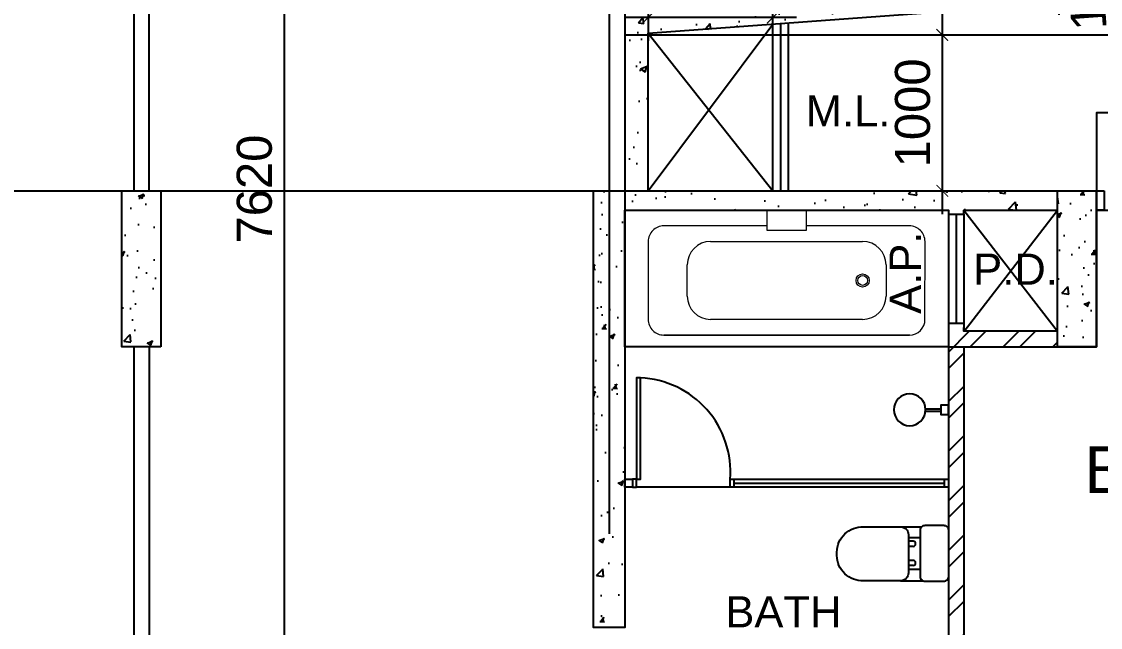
# Model space of a CAD drawing. Header units: millimetres. Extents: x -1214 to 71105, y 7230 to 56309.
# Drawn here: x 51231 to 58150, y 32650 to 36535 of the extents above; entities that cross this region are included whole.
import ezdxf
from ezdxf.enums import TextEntityAlignment as Align

# ---------------------------------------------------------------- set-up
doc = ezdxf.new("R2010")
doc.units = ezdxf.units.MM
doc.header["$MEASUREMENT"] = 0
doc.linetypes.add('CENTERX2', pattern=[101.6, 63.5, -12.7, 12.7, -12.7])
doc.layers.get('0').update_dxf_attribs({"color": 8})
doc.layers.get('Defpoints').update_dxf_attribs({"color": 8})
for name, color, linetype in [('Architectural Features', 8, 'Continuous'), ('DLN314__', 8, 'Continuous'), ('Dry Wall', 8, 'Continuous'), ('FP - BUILDIN FURNITURE', 8, 'Continuous'), ('GBP A.P.', 8, 'Continuous'), ('GBP Dim', 8, 'Continuous'), ('GBP Text 200', 8, 'Continuous'), ('GBP Text 250', 8, 'Continuous'), ('grid', 8, 'CENTERX2'), ('hatch', 8, 'Continuous'), ('LP-Sanitary', 8, 'Continuous'), ('metal louvres', 8, 'Continuous'), ('PD', 8, 'Continuous'), ('PD DOOR', 8, 'Continuous'), ('RCP_text', 8, 'Continuous'), ('TEXT', 8, 'Continuous'), ('WALL-NEW', 8, 'Continuous'), ('WALL-STRUCTURE', 8, 'Continuous'), ('WINDOW', 8, 'Continuous'), ('zzz-room mix', 8, 'Continuous')]:
    doc.layers.add(name, color=color, linetype=linetype)
doc.layers.add('LP-furn loose', color=8, linetype='Continuous', lineweight=0)
doc.styles.add('BH', font='arial.ttf')
doc.dimstyles.new('200 GBP', dxfattribs={"dimscale": 1.5, "dimtxt": 150, "dimasz": 50, "dimexe": 100, "dimexo": 50, "dimgap": 50, "dimtad": 1, "dimdec": 0, "dimzin": 0, "dimdsep": 46, "dimtxsty": 'BH', "dimblk": 'ARCHTICK', "dimcen": 0.09, "dimdle": 100, "dimclrd": 9, "dimclre": 9, "dimclrt": 1, "dimadec": 0, "dimazin": 0, "dimtfac": 1, "dimtdec": 0, "dimtix": 1, "dimtmove": 2, "dimatfit": 3, "dimldrblk": 'ARCHTICK', "dimfxl": 300, "dimfxlon": 1, "dimtolj": 1, "dimtzin": 0, "dimarcsym": 0})
pattern_1 = [(50, (-576161.28, 762350.3), (364.36934, -31.87817), [38.1, -419.1]), (355, (-576161.28, 762350.3), (-70.48565, 382.11329), [30.48, -335.28]), (100.451, (-576130.9, 762347.65), (293.885, 350.23338), [32.38, -356.18]), (46.1842, (-576161.3, 762451.9), (542.15808, -84.08466), [57.15, -628.65]), (96.6356, (-576116.1, 762444.9), (474.80847, 494.8511), [48.57, -534.27]), (351.184, (-576161.3, 762451.9), (474.8092, 494.85024), [45.72, -502.92]), (21, (-576110.48, 762426.5), (303.22976, -204.53104), [38.1, -419.1]), (326, (-576110.48, 762426.5), (123.60406, 368.37593), [30.48, -335.28]), (71.4514, (-576085.2, 762409.46), (426.83298, 163.84572), [32.38, -356.18]), (37.5, (-576161.28, 762350.3), (6.177207, 169.110078), [0, -331.216, 0, -340.36, 0, -336.55]), (7.5, (-576161.28, 762350.3), (133.639325, 200.36115), [0, -194.056, 0, -323.596, 0, -128.27]), (327.5, (-576274.56, 762350.3), (271.18119, -11.457488), [0, -127, 0, -396.24, 0, -525.78]), (317.5, (-576325.36, 762350.3), (296.25836, 50.85298), [0, -165.1, 0, -263.144, 0, -373.38])]
pattern_2 = [(50, (-579051.98, 745630.23), (430.35611, -37.65128), [45, -495]), (355, (-579052, 745630.23), (-83.2508, 451.31528), [36, -396]), (100.4514, (-579016.1, 745627.1), (347.10563, 413.66373), [38.24411, -420.68527]), (46.1842, (-579052, 745750.23), (640.34463, -99.3114), [67.5, -742.5]), (96.6356, (-578998.6, 745741.96), (560.79762, 584.47072), [57.36617, -631.0278]), (351.1842, (-579052, 745750.23), (560.79717, 584.47116), [54, -594]), (21, (-578991.98, 745720.23), (358.14423, -241.57133), [45, -495]), (326, (-578992, 745720.23), (145.9892, 435.09003), [36, -396]), (71.4514, (-578962.13, 745700.1), (504.13358, 193.5183), [38.24411, -420.68527]), (37.5, (-579051.98, 745630.23), (7.295913, 199.736312), [0, -391.2, 0, -402, 0, -397.5]), (7.5, (-579051.98, 745630.23), (157.841722, 236.647027), [0, -229.2, 0, -382.2, 0, -151.5]), (327.5, (-579185.78, 745630.23), (320.293462, -13.532923), [0, -150, 0, -468, 0, -621]), (317.5, (-579245.78, 745630.23), (349.9117, 60.06299), [0, -195, 0, -310.8, 0, -441])]

# ---------------------------------------------------------------- blocks, each defined once
blk = doc.blocks.new('A$C65CE4B9A')
at = {"layer": 'grid', "ltscale": 200}
for p, q in [((-14000, 10500), (-14000, -20450)), ((-66500, 0), (0, 0))]:
    blk.add_line(p, q, dxfattribs=at)
blk = doc.blocks.new('pln_toilet')
for p, q in [((-170.1, -306.5), (-170.1, -171.6)), ((175.5, -306.5), (175.5, -165.2)), ((-78.2, -226.9), (-78.2, -256.5)), ((-45, -226.9), (-45, -256.5)), ((44.7, -226.9), (44.7, -256.5)), ((77.9, -226.9), (77.9, -256.5))]:
    blk.add_line(p, q)
for points in [[(180, -30), (180, -149.3, -0.414214), (150, -179.3), (-150, -179.3, -0.414214), (-180, -149.3), (-180, -30, -0.414214), (-150, 0), (150, 0, -0.414214)], [(175.5, -306.5), (175.5, -545.1, -0.424695), (14, -715.1), (-7.8, -715.1, -0.423698), (-170.1, -545.1), (-170.1, -306.5, -0.414214), (-120.1, -256.5), (125.5, -256.5, -0.414214)]]:
    blk.add_lwpolyline(points, format="xyb", close=True)
for points in [[(-101.9, -256.5), (-101.9, -179.3)], [(102.9, -179.3), (102.9, -256.5)]]:
    blk.add_lwpolyline(points)
for centre in [(-61.6, -226.9), (61.3, -226.9)]:
    blk.add_arc(centre, 16.6, 0, 180)
blk = doc.blocks.new('pln_shower head')
at = {"ltscale": 100}
for points in [[(101, 9.1), (200, 9.1)], [(101, -5.9), (200, -5.9)]]:
    blk.add_lwpolyline(points, dxfattribs=at)
at = {"ltscale": 0.5}
blk.add_lwpolyline([(248, 30.1), (248, -29.9), (200, -29.9), (200, 30.1)], close=True, dxfattribs=at)
at = {"ltscale": 100}
blk.add_circle((0, 0), 101.9, dxfattribs=at)
blk = doc.blocks.new('_ArchTick')
at = {"color": 0, "const_width": 0.1}
blk.add_lwpolyline([(0.5, 0.5), (-0.5, -0.5)], dxfattribs=at)
blk = doc.blocks.new('*D35')
at = {"layer": 'Defpoints', "color": 0, "transparency": 16777216}
for p in [(57043.9, 39751.3), (67378.1, 39751.3), (66928.1, 36451.7)]:
    blk.add_point(p, dxfattribs=at)
at = {"layer": 'GBP Dim', "color": 9, "lineweight": -2, "transparency": 16777216}
for p, q in [((67378.1, 36301.7), (67378.1, 39901.3)), ((66928.1, 39751.3), (67528.1, 39751.3)), ((67003.1, 36451.7), (67528.1, 36451.7))]:
    blk.add_line(p, q, dxfattribs=at)
at = {"layer": 'GBP Dim', "color": 9, "lineweight": -2, "transparency": 16777216, "xscale": 75, "yscale": 75, "zscale": 75}
for p, rotation in [((67378.1, 39751.3), 90), ((67378.1, 36451.7), 270)]:
    blk.add_blockref('_ArchTick', p, dxfattribs=dict(at, rotation=rotation))
at = {"layer": 'GBP Dim', "transparency": 16777216, "insert": (67188.2, 38101.5), "char_height": 225, "attachment_point": 5, "rotation": 90, "style": 'BH'}
blk.add_mtext('\\A1;3300', dxfattribs=at)
blk = doc.blocks.new('*D62')
at = {"layer": 'Defpoints', "color": 0, "transparency": 16777216}
for p in [(52038.9, 39271.3), (52050, 31650.8), (52915.1, 31650.8)]:
    blk.add_point(p, dxfattribs=at)
at = {"layer": 'GBP Dim', "color": 9, "lineweight": -2, "transparency": 16777216}
for p, q in [((52915.1, 39421.3), (52915.1, 31500.8)), ((52465.1, 39271.3), (53065.1, 39271.3)), ((52465.1, 31650.8), (53065.1, 31650.8))]:
    blk.add_line(p, q, dxfattribs=at)
at = {"layer": 'GBP Dim', "color": 9, "lineweight": -2, "transparency": 16777216, "xscale": 75, "yscale": 75, "zscale": 75}
for p, rotation in [((52915.1, 39271.3), 90), ((52915.1, 31650.8), 270)]:
    blk.add_blockref('_ArchTick', p, dxfattribs=dict(at, rotation=rotation))
at = {"layer": 'GBP Dim', "transparency": 16777216, "insert": (52725.2, 35461.1), "char_height": 225, "attachment_point": 5, "rotation": 90, "style": 'BH'}
blk.add_mtext('\\A1;7620', dxfattribs=at)
blk = doc.blocks.new('A$C2F825CED')
at = {"layer": 'LP-furn loose'}
blk.add_lwpolyline([(-532.4, 502.5), (-282.4, 502.5), (-282.4, 372.5), (-532.4, 372.5)], close=True, dxfattribs=at)
for points in [[(-1294.9, -197.5, 0.414214), (-1194.9, -297.5), (380, -297.6, 0.414194), (480, -197.6), (480.1, 302.5, 0.414214), (380.1, 402.5), (-282.4, 402.5)], [(-532.4, 402.5), (-1194.9, 402.5, 0.414214), (-1294.9, 302.5), (-1294.9, -197.5)]]:
    blk.add_lwpolyline(points, format="xyb", dxfattribs=at)
for points in [[(-894.9, 302.5), (80, 302.5)], [(-1044.9, -47.6), (-1044.9, 152.5)], [(230, 152.5), (230, -47.6)], [(80, -197.6), (-894.9, -197.6)], [(383.3, -297.5), (-1194.9, -297.5)]]:
    blk.add_lwpolyline(points, dxfattribs=at)
for radius in [42.4, 31.4]:
    blk.add_circle((80, 52.5), radius, dxfattribs=at)
for centre, start, end in [((-894.9, 152.5), 90, 180), ((80, 152.5), 0, 90), ((-894.9, -47.6), 180, 270), ((80, -47.6), 270, 0)]:
    blk.add_arc(centre, 150, start, end, dxfattribs=at)
blk = doc.blocks.new('*D95')
at = {"layer": 'Defpoints', "color": 0, "transparency": 16777216}
for p in [(57568.9, 36781), (57579.9, 36631.4), (57877.1, 36653.3)]:
    blk.add_point(p, dxfattribs=at)
at = {"layer": 'GBP Dim', "color": 9, "lineweight": -2, "transparency": 16777216}
for p, q in [((57866.2, 36802.9), (57860.7, 36877.7)), ((57643.7, 36786.5), (58015.8, 36813.9)), ((57866.2, 36802.9), (57877.1, 36653.3)), ((57654.7, 36636.9), (58026.7, 36664.3)), ((57877.1, 36653.3), (57882.6, 36578.5))]:
    blk.add_line(p, q, dxfattribs=at)
at = {"layer": 'GBP Dim', "color": 9, "lineweight": -2, "transparency": 16777216, "xscale": 75, "yscale": 75, "zscale": 75}
for p, rotation in [((57866.2, 36802.9), 274.2005486284225), ((57877.1, 36653.3), 94.20054862842251)]:
    blk.add_blockref('_ArchTick', p, dxfattribs=dict(at, rotation=rotation))
at = {"layer": 'GBP Dim', "transparency": 16777216, "insert": (58061, 36742), "char_height": 225, "attachment_point": 5, "rotation": 94.20055, "style": 'BH'}
blk.add_mtext('\\A1;150', dxfattribs=at)
blk = doc.blocks.new('*D247')
at = {"layer": 'Defpoints', "color": 0, "transparency": 16777216}
for p in [(55267.6, 36449.7), (55267.6, 35449.9), (57136.1, 35449.9)]:
    blk.add_point(p, dxfattribs=at)
at = {"layer": 'GBP Dim', "color": 9, "lineweight": -2, "transparency": 16777216}
for p, q in [((57136.1, 36599.7), (57136.1, 35299.9)), ((56686.1, 36449.7), (57286.1, 36449.7)), ((56686.1, 35449.9), (57286.1, 35449.9))]:
    blk.add_line(p, q, dxfattribs=at)
at = {"layer": 'GBP Dim', "color": 9, "lineweight": -2, "transparency": 16777216, "xscale": 75, "yscale": 75, "zscale": 75}
for p, rotation in [((57136.1, 36449.7), 90), ((57136.1, 35449.9), 270)]:
    blk.add_blockref('_ArchTick', p, dxfattribs=dict(at, rotation=rotation))
at = {"layer": 'GBP Dim', "transparency": 16777216, "insert": (56946.2, 35949.8), "char_height": 225, "attachment_point": 5, "rotation": 90, "style": 'BH'}
blk.add_mtext('\\A1;1000', dxfattribs=at)
blk = doc.blocks.new('*D250')
at = {"layer": 'Defpoints', "color": 0, "transparency": 16777216}
for p in [(56586.7, 36967.3), (56617.2, 36551.2), (55111.3, 36443.9)]:
    blk.add_point(p, dxfattribs=at)
at = {"layer": 'GBP Dim', "color": 9, "lineweight": -2, "transparency": 16777216}
for p, q in [((56603.1, 36743), (56575.7, 37116.9)), ((54931.4, 36846), (56736.3, 36978.3)), ((55097.5, 36632.5), (55070, 37006.5))]:
    blk.add_line(p, q, dxfattribs=at)
at = {"layer": 'GBP Dim', "color": 9, "lineweight": -2, "transparency": 16777216, "xscale": 75, "yscale": 75, "zscale": 75}
for p, rotation in [((56586.7, 36967.3), 4.194182783190666), ((55081, 36856.9), 184.1941827831907)]:
    blk.add_blockref('_ArchTick', p, dxfattribs=dict(at, rotation=rotation))
at = {"layer": 'GBP Dim', "transparency": 16777216, "insert": (55819.9, 37101.5), "char_height": 225, "attachment_point": 5, "rotation": 4.19418, "style": 'BH'}
blk.add_mtext('\\A1;1510', dxfattribs=at)
blk = doc.blocks.new('*D263')
at = {"layer": 'Defpoints', "color": 0, "transparency": 16777216}
for p in [(55250, 36671.8), (56050, 36562.7), (56050, 36173.1)]:
    blk.add_point(p, dxfattribs=at)
at = {"layer": 'GBP Dim', "color": 9, "lineweight": -2, "transparency": 16777216}
for p, q in [((56050, 36248.1), (56050, 36712.7)), ((55100, 36562.7), (56200, 36562.7)), ((55250, 36596.8), (55250, 36412.7))]:
    blk.add_line(p, q, dxfattribs=at)
at = {"layer": 'GBP Dim', "color": 9, "lineweight": -2, "transparency": 16777216, "xscale": 75, "yscale": 75, "zscale": 75, "rotation": 180}
blk.add_blockref('_ArchTick', (55250, 36562.7), dxfattribs=at)
at = {"layer": 'GBP Dim', "color": 9, "lineweight": -2, "transparency": 16777216, "xscale": 75, "yscale": 75, "zscale": 75}
blk.add_blockref('_ArchTick', (56050, 36562.7), dxfattribs=at)
at = {"layer": 'GBP Dim', "transparency": 16777216, "insert": (55670.5, 36727.7), "char_height": 225, "attachment_point": 5, "style": 'BH'}
blk.add_mtext('\\A1;800', dxfattribs=at)

msp = doc.modelspace()

# ---------------------------------------------------------------- hatches: boundary and pattern name
at = {"layer": 'hatch'}
h = msp.add_hatch(dxfattribs=at)
h.set_pattern_fill('AR-CONC', color=256, scale=60, style=0)
h.set_pattern_definition(pattern_2)
h.paths.add_polyline_path([(55250, 35449.9), (55250, 36459.7), (57264, 36605.4), (57252.9, 36755.9), (57113.8, 36747.6), (56755.1, 36721.4), (56718.5, 37220), (56568.9, 37209), (56605.5, 36710.4), (55100, 36600), (55100, 35449.9)])
h = msp.add_hatch(dxfattribs=at)
h.set_pattern_fill('AR-CONC', color=256, scale=2, style=0)
h.set_pattern_definition([(50, (-573161.28, 762350.32), (364.36934, -31.87817), [38.1, -419.1]), (355, (-573161.28, 762350.3), (-70.48565, 382.11329), [30.48, -335.28]), (100.451, (-573130.9, 762347.66), (293.885, 350.23338), [32.38, -356.18]), (46.1842, (-573161.3, 762451.9), (542.15808, -84.08466), [57.15, -628.65]), (96.6356, (-573116.1, 762444.9), (474.80847, 494.8511), [48.57, -534.27]), (351.184, (-573161.3, 762451.9), (474.8092, 494.85024), [45.72, -502.92]), (21, (-573110.48, 762426.52), (303.22976, -204.53104), [38.1, -419.1]), (326, (-573110.48, 762426.5), (123.60406, 368.37593), [30.48, -335.28]), (71.4514, (-573085.2, 762409.47), (426.83298, 163.84572), [32.38, -356.18]), (37.5, (-573161.28, 762350.32), (6.177207, 169.110078), [0, -331.216, 0, -340.36, 0, -336.55]), (7.5, (-573161.28, 762350.32), (133.639325, 200.36115), [0, -194.056, 0, -323.596, 0, -128.27]), (327.5, (-573274.56, 762350.32), (271.18119, -11.457488), [0, -127, 0, -396.24, 0, -525.78]), (317.5, (-573325.36, 762350.32), (296.25836, 50.85298), [0, -165.1, 0, -263.144, 0, -373.38])])
h.paths.add_polyline_path([(52125, 34450), (51875, 34450), (51875, 35450), (52125, 35450)])
h = msp.add_hatch(dxfattribs=at)
h.set_pattern_fill('AR-CONC', color=256, scale=2, style=0)
h.set_pattern_definition(pattern_1)
h.paths.add_polyline_path([(55100, 32650), (54900, 32650), (54900, 35450), (55100, 35450)])
h = msp.add_hatch(dxfattribs=at)
h.set_pattern_fill('AR-CONC', color=256, scale=60, style=0)
h.set_pattern_definition(pattern_2)
edge = h.paths.add_edge_path()
edge.add_line((55100, 35324.9), (57175, 35325))
edge.add_line((57175, 35325), (57175, 35299.9))
edge.add_line((57175, 35299.9), (57275.2, 35299.9))
edge.add_line((57275.2, 35299.9), (57275.2, 35324.9))
edge.add_line((57275.2, 35324.9), (57875, 35324.9))
edge.add_line((57875, 35324.9), (57875, 35449.9))
edge.add_line((57875, 35449.9), (55100, 35449.9))
edge.add_line((55100, 35449.9), (55100, 35325))
h = msp.add_hatch(dxfattribs=at)
h.set_pattern_fill('AR-CONC', color=256, scale=2, style=0)
h.set_pattern_definition(pattern_1)
h.paths.add_polyline_path([(58125, 34450), (57875, 34450), (57875, 35450), (58125, 35450)])
h = msp.add_hatch(dxfattribs=at)
h.set_pattern_fill('ANSI32', color=256, scale=600, style=0)
h.set_pattern_definition([(45, (53000, 28650.04), (-159.099, 159.099), []), (45, (53106.06, 28650.04), (-159.099, 159.099), [])])
h.paths.add_polyline_path([(57275, 28925.2), (57175, 28925.2), (57175, 28650.1), (57875, 28650), (57875, 28750.1), (57274.9, 28749.9), (57275, 28925.2)])
h.paths.add_polyline_path([(58125, 29600.1), (58125, 29849.9), (57275.1, 29849.9), (57275.1, 34449.9), (57875, 34449.9), (57875, 34549.9), (57275, 34549.9), (57275.2, 34599.9), (57175, 34599.9), (57175, 31649.9), (53000, 31649.9), (53000, 31549.9), (54900, 31549.9), (54900, 29800.2), (55000, 29800.2), (55000, 31549.9), (57175, 31549.9), (57175, 29325.2), (57275, 29325.1), (57275.1, 29749.9), (58025, 29749.9), (58025, 29600.1), (58125, 29600.1)])

# ---------------------------------------------------------------- linework, layer by layer
at = {"layer": 'Architectural Features', "ltscale": 50}
msp.add_lwpolyline([(66000, 35249.9), (66500, 35249.9), (66500, 35950), (58125, 35950), (58125, 35450)], dxfattribs=at)
at = {"layer": 'DLN314__', "ltscale": 20}
msp.add_line((56100, 35449.9), (56100, 36522.9), dxfattribs=at)
at = {"layer": 'Dry Wall'}
for p, q in [((51950, 34450), (51950, 31649.9)), ((52050, 34450), (52050, 31649.9))]:
    msp.add_line(p, q, dxfattribs=at)
msp.add_lwpolyline([(51950, 39114.4), (51950, 35450), (52050, 35450), (52050, 39121.8)], close=True, dxfattribs=at)
at = {"layer": 'FP - BUILDIN FURNITURE'}
msp.add_lwpolyline([(57175, 34449.9), (55100, 34449.9), (55100, 35325), (57175, 35325)], close=True, dxfattribs=at)
at = {"layer": 'LP-Sanitary'}
for points in [[(55200, 34250.3), (55175, 34250.3), (55175, 33599.9), (55200, 33599.9)], [(55175, 33599.9), (55150, 33599.9), (55150, 33549.9), (55175, 33549.9)], [(55775, 33599.9), (55800, 33599.9), (55800, 33549.9), (55775, 33549.9)], [(57150, 33599.9), (57175, 33599.9), (57175, 33549.9), (57150, 33549.9)]]:
    msp.add_lwpolyline(points, close=True, dxfattribs=at)
msp.add_lwpolyline([(55775, 33599.9, 0.425401), (55200, 34249.8)], format="xyb", dxfattribs=at)
for points in [[(55100, 33599.9), (55150, 33599.9), (55150, 33549.9), (55100, 33549.9), (55100, 33599.9)], [(55800, 33599.9), (57175, 33600), (57175, 33550), (55800, 33549.9)], [(55800, 33574.9), (57150, 33574.9)], [(55150, 33549.9), (55100, 33549.9)], [(55775, 33549.9), (55175, 33549.9)]]:
    msp.add_lwpolyline(points, dxfattribs=at)
at = {"layer": 'PD', "ltscale": 20}
for p, q in [((55250, 35449.9), (56050, 36519.3)), ((55250, 36460.6), (56050, 35449.9))]:
    msp.add_line(p, q, dxfattribs=at)
at = {"layer": 'PD'}
msp.add_line((57175, 35299.9), (57175, 34599.9), dxfattribs=at)
at = {"layer": 'PD', "ltscale": 20}
for points in [[(57275, 35325), (57875, 34549.9)], [(57275.1, 34549.9), (57875, 35325)]]:
    msp.add_lwpolyline(points, dxfattribs=at)
at = {"layer": 'PD'}
msp.add_lwpolyline([(57275.2, 34549.9), (57275.2, 35299.9)], dxfattribs=at)
at = {"layer": 'PD DOOR'}
msp.add_line((57225.1, 35299.9), (57225.1, 34599.9), dxfattribs=at)
at = {"layer": 'RCP_text', "ltscale": 50}
msp.add_line((66879.2, 36448.8), (55100, 36448.8), dxfattribs=at)
at = {"layer": 'WALL-NEW'}
msp.add_line((55100, 35449.9), (57875, 35449.9), dxfattribs=at)
for points in [[(55250, 35449.9), (55250, 36460.6), (57263.8, 36608.3), (57252.8, 36757.9), (57252.8, 36757.9), (56755.1, 36721.4), (56718.5, 37220), (56568.9, 37209), (56605.5, 36710.4), (55100, 36600), (55100, 35449.9), (55250, 35449.9)], [(55100, 35324.9), (57175, 35324.9), (57175, 35299.9), (57275, 35299.9), (57275, 35324.9), (57875, 35324.9)], [(57275, 29325.2), (57275.1, 29750), (58025, 29750), (58025, 29600), (58125, 29600), (58125, 29850), (57275.1, 29850), (57275.1, 34450), (57875, 34450), (57875, 34549.9), (57275, 34549.9), (57275.2, 34599.9), (57175, 34599.9), (57175, 31649.8), (53000, 31649.8), (53000, 31549.9), (54900, 31549.9), (54900, 29800)]]:
    msp.add_lwpolyline(points, dxfattribs=at)
at = {"layer": 'WALL-STRUCTURE'}
for points in [[(52125, 34450), (51875, 34450), (51875, 35450), (52125, 35450)], [(55100, 35449.9), (55100, 32649.9), (54900, 32649.9), (54900, 35449.9), (55100, 35449.9)]]:
    msp.add_lwpolyline(points, close=True, dxfattribs=at)
msp.add_lwpolyline([(57875, 35449.9), (57875, 35450), (58125, 35450), (58125, 34450), (57875, 34450), (57875, 35449.9)], dxfattribs=at)
at = {"layer": 'WINDOW'}
for p, q in [((56050, 35449.9), (56050, 36519.3)), ((56150, 35449.9), (56150, 36526.6))]:
    msp.add_line(p, q, dxfattribs=at)
msp.add_lwpolyline([(58175, 35450), (58175, 35325), (58125, 35325), (58125, 35450)], close=True, dxfattribs=at)
at = {"layer": 'zzz-room mix'}
msp.add_lwpolyline([(55100, 36600), (55100, 35325.1), (57175, 35325.1), (57175, 34449.9), (58125, 34449.9), (58125, 35325), (63800, 35325.1)], dxfattribs=at)

# ---------------------------------------------------------------- block references
at = {"layer": 'LP-furn loose'}
msp.add_blockref('A$C2F825CED', (56544.9, 34822.5), dxfattribs=at)
at = {"layer": 'LP-Sanitary', "xscale": -1, "rotation": 180}
msp.add_blockref('pln_shower head', (56927, 34045.7), dxfattribs=at)
at = {"layer": 'LP-Sanitary', "rotation": 270}
msp.add_blockref('pln_toilet', (57175, 33124.8), dxfattribs=at)
at = {"layer": 'WALL-NEW'}
msp.add_blockref('A$C65CE4B9A', (69000, 35449.9), dxfattribs=at)

# ---------------------------------------------------------------- texts
at = {"layer": 'GBP A.P.', "style": 'BH'}
msp.add_text('A.P.', height=200, rotation=90.00004, dxfattribs=at).set_placement((56998.4, 34924.9), align=Align.CENTER)
at = {"layer": 'GBP Text 200', "style": 'BH'}
msp.add_text('BATH', height=200, dxfattribs=at).set_placement((56116.9, 32650.1), align=Align.CENTER)
at = {"layer": 'GBP Text 250', "style": 'BH'}
msp.add_text('BEDROOM', height=300, dxfattribs=at).set_placement((59128.9, 33511.3), align=Align.CENTER)
at = {"layer": 'metal louvres', "style": 'BH'}
msp.add_text('M.L.', height=200, rotation=0.00004, dxfattribs=at).set_placement((56531.9, 35862.8), align=Align.CENTER)
at = {"layer": 'TEXT', "style": 'BH'}
msp.add_text('P.D.', height=200, rotation=0.00004, dxfattribs=at).set_placement((57605.4, 34847.5), align=Align.CENTER)

# ---------------------------------------------------------------- dimensions: what is measured, and where the dimension line sits
at = {"layer": 'GBP Dim'}
for base, p1, p2, angle, override, picture, middle in [((67378.1, 39751.3), (66928.1, 36451.7), (57043.9, 39751.3), 90.00004, {"dimclrt": 256}, '*D35', (67188.2, 38101.5)), ((52915.0876, 31650.8498), (52038.896, 39271.3335), (52050.0054, 31650.8498), 90, {"dimclrt": 256}, '*D62', (52725.2087, 35461.0917)), ((56586.7, 36967.3), (55111.3, 36443.9), (56617.2, 36551.2), 4.19418, {"dimclrt": 256, "dimfxl": 150}, '*D250', (55819.9, 37101.5)), ((57136.1, 35449.9), (55267.6, 36449.7), (55267.6, 35449.9), 90, {"dimclrt": 256}, '*D247', (56946.2, 35949.8))]:
    dim = msp.add_linear_dim(base=base, p1=p1, p2=p2, angle=angle, dimstyle='200 GBP', override=override, dxfattribs=at)
    dim.commit()
    dim.dimension.update_dxf_attribs({"geometry": picture, "text_midpoint": middle})
dim = msp.add_aligned_dim(p1=(57568.9, 36781), p2=(57579.9, 36631.4), distance=298, dimstyle='200 GBP', override={"dimclrt": 256}, dxfattribs=at)
dim.commit()
dim.dimension.update_dxf_attribs({"geometry": '*D95', "text_midpoint": (58061, 36742)})
dim = msp.add_linear_dim(base=(56050, 36562.7), p1=(55250, 36671.8), p2=(56050, 36173.1), dimstyle='200 GBP', override={"dimgap": 0, "dimclrt": 256}, dxfattribs=at)
dim.commit()
dim.dimension.update_dxf_attribs({"geometry": '*D263', "text_midpoint": (55670.5, 36727.7), "dimtype": 160})

doc.saveas('drawing.dxf')
